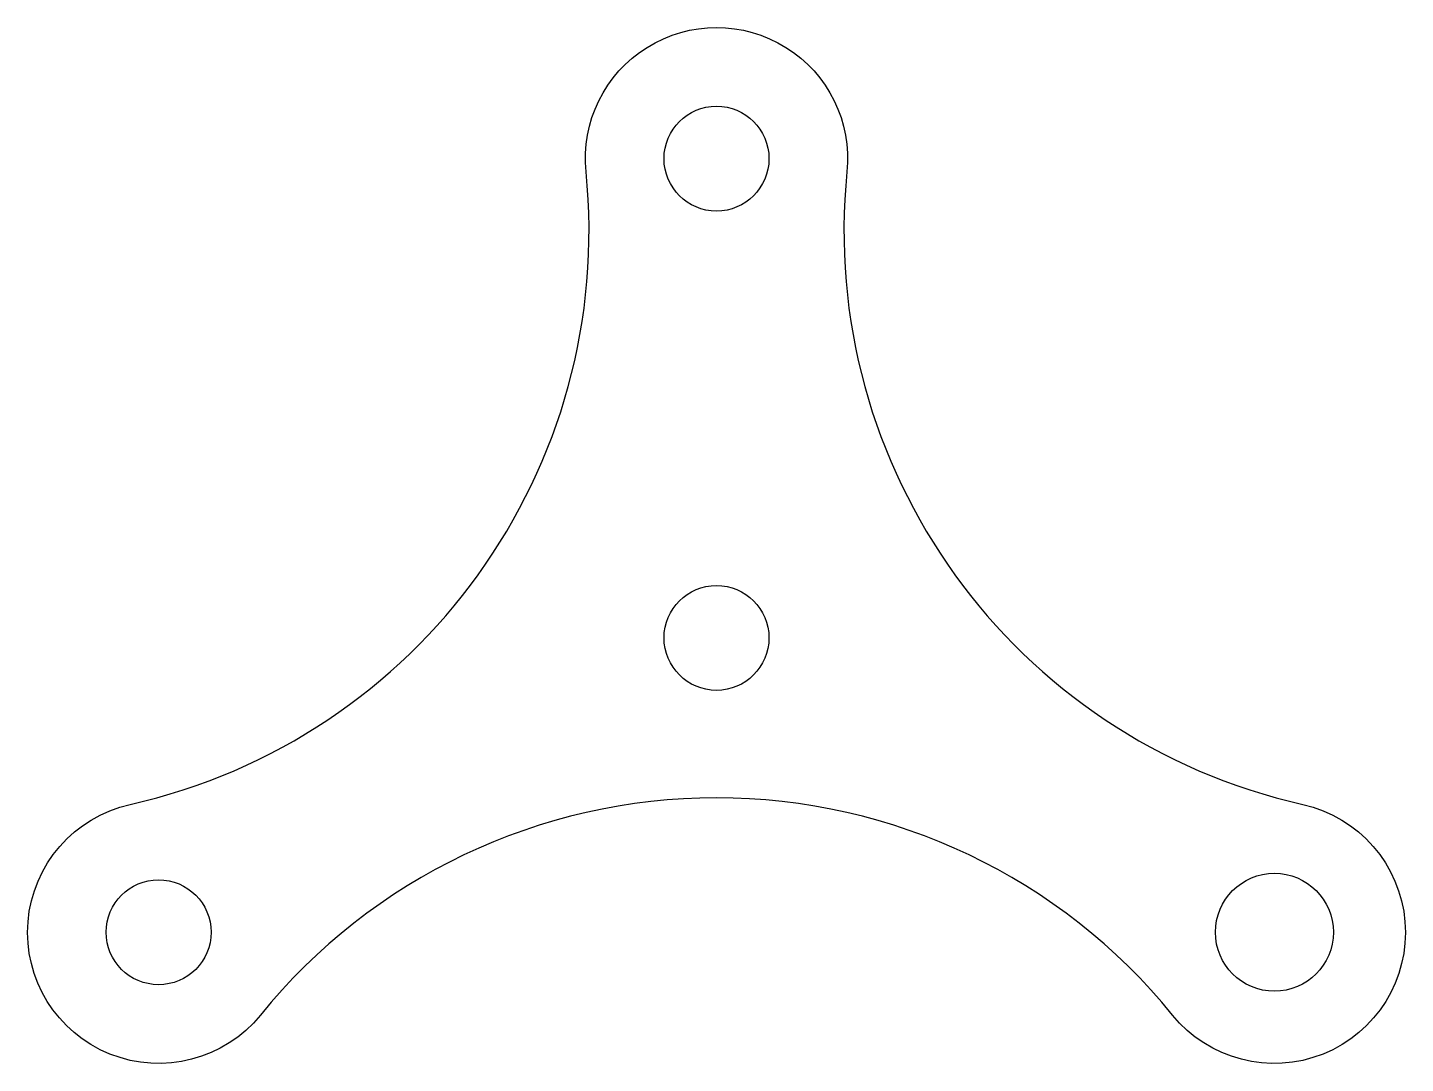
# Model space of a CAD drawing. Header units: millimetres. Extents: x -53 to 53, y 0 to 79.
import ezdxf

# ---------------------------------------------------------------- set-up
doc = ezdxf.new("R2010")
doc.units = ezdxf.units.MM
doc.layers.get('0').update_dxf_attribs({"linetype": 'CONTINUOUS'})

msp = doc.modelspace()

# ---------------------------------------------------------------- linework, layer by layer
msp.add_lwpolyline([(-34.78, 3.24, -1.405806), (-44.73, 19.3, 0.379632), (-9.95, 67.54, -1.10634), (9.95, 67.54, 0.379632), (44.73, 19.3, -1.405807), (34.78, 3.24, 0.476166)], format="xyb", close=True)
msp.add_lwpolyline([(-34.78, 3.24, -1.405806), (-44.73, 19.3, 0.379632), (-9.95, 67.54, -1.10634), (9.95, 67.54, 0.379632), (44.73, 19.3, -1.405807), (34.78, 3.24, 0.476166)], format="xyb", close=True)
for centre, radius in [((0, 68.55), 4), ((0, 68.55), 4), ((0, 32), 4), ((42.55, 9.55), 4.5), ((42.55, 9.55), 4.5), ((-42.55, 9.55), 4), ((-42.55, 9.55), 4)]:
    msp.add_circle(centre, radius)

doc.saveas('drawing.dxf')
